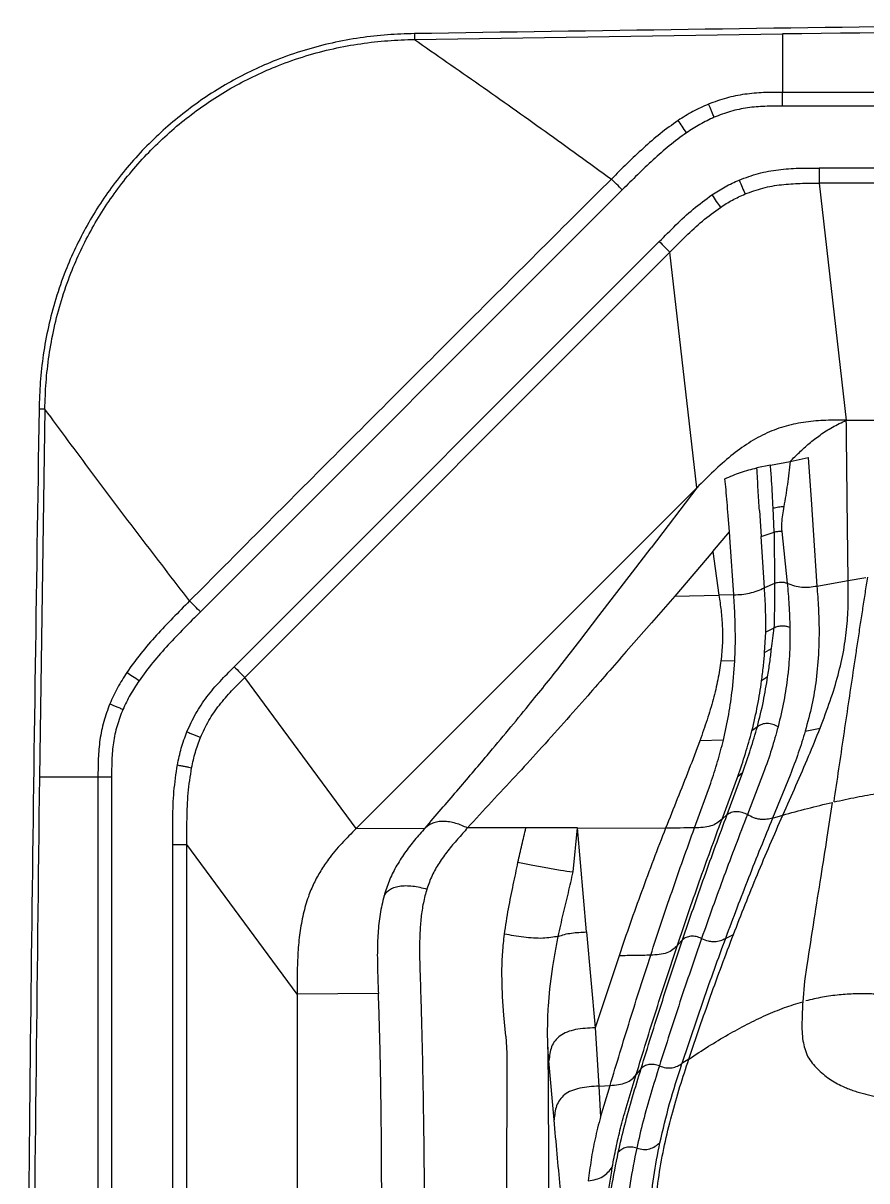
# Model space of a CAD drawing. Extents: x 1076 to 1148, y 508 to 635.
# Drawn here: x 1075.51 to 1088.82, y 574.02 to 592.28 of the extents above; entities that cross this region are included whole.
import ezdxf

# ---------------------------------------------------------------- set-up
doc = ezdxf.new("R2010")
doc.units = 0
doc.header["$MEASUREMENT"] = 0
doc.layers.add('1', color=4, linetype='Continuous')

# ---------------------------------------------------------------- blocks, each defined once
blk = doc.blocks.new('2026 TX')
at = {"layer": '1', "color": 3}
for p, q in [((5.922, 72.324), (5.922, 72.232)), ((5.922, 72.232), (11.729, 72.319)), ((60.595, 71.181), (11.729, 71.181)), ((52.554, 70.204), (12.307, 70.204)), ((52.554, 69.965), (12.307, 69.965)), ((12.307, 69.965), (12.737, 66.227)), ((9.202, 69.859), (2.547, 63.204)), ((3.078, 62.337), (9.787, 69.045)), ((3.245, 62.17), (9.953, 68.878)), ((10.38, 65.161), (9.953, 68.878)), ((0.092, 66.402), (0, 66.402)), ((12.737, 66.227), (15.141, 66.227)), ((11.541, 65.515), (11.853, 65.577)), ((11.853, 65.577), (12.138, 65.638)), ((12.138, 65.638), (12.188, 64.899)), ((11.541, 65.515), (11.328, 65.473)), ((10.38, 65.161), (5.005, 59.786)), ((10.38, 65.161), (9.656, 64.212)), ((11.6, 64.461), (11.583, 64.842)), ((12.188, 64.899), (12.216, 64.491)), ((12.767, 63.697), (12.752, 64.977)), ((10.873, 64.723), (10.873, 64.723)), ((10.893, 64.467), (10.873, 64.723)), ((11.366, 64.802), (11.385, 64.553)), ((10.63, 64.156), (10.893, 64.467)), ((10.905, 64.304), (10.893, 64.467)), ((11.385, 64.553), (11.396, 64.393)), ((11.718, 64.473), (11.804, 63.655)), ((12.216, 64.491), (12.273, 63.611)), ((10.961, 63.473), (10.905, 64.304)), ((11.396, 64.393), (11.6, 64.461)), ((11.446, 63.583), (11.396, 64.393)), ((11.6, 64.461), (11.603, 63.653)), ((9.364, 63.83), (9.656, 64.212)), ((10.63, 64.156), (10.031, 63.449)), ((10.63, 64.156), (10.728, 63.466)), ((8.834, 63.141), (9.364, 63.83)), ((12.767, 63.697), (13.046, 63.744)), ((11.603, 63.653), (11.446, 63.583)), ((12.273, 63.611), (12.767, 63.697)), ((10.031, 63.449), (9.663, 63.029)), ((10.031, 63.449), (10.728, 63.466)), ((10.961, 63.473), (10.728, 63.466)), ((8.532, 62.746), (8.834, 63.141)), ((9.663, 63.029), (9.262, 62.576)), ((11.449, 62.56), (11.468, 62.882)), ((11.595, 62.947), (11.468, 62.882)), ((11.847, 62.954), (11.845, 62.614)), ((12.308, 62.908), (12.3, 62.529)), ((8.218, 62.342), (8.532, 62.746)), ((10.978, 62.432), (10.988, 62.762)), ((11.449, 62.56), (11.557, 62.624)), ((12.3, 62.529), (12.264, 62.13)), ((12.3, 62.529), (12.3, 62.529)), ((10.978, 62.432), (10.759, 62.428)), ((10.939, 61.979), (10.978, 62.432)), ((5.005, 59.786), (3.245, 62.17)), ((11.496, 62.178), (11.401, 62.113)), ((11.334, 61.392), (11.248, 61.324)), ((12.089, 61.322), (12.324, 61.371)), ((10.798, 61.18), (10.426, 61.169)), ((10.857, 60.006), (11.106, 60.677)), ((11.026, 60.606), (11.106, 60.677)), ((11.432, 60.667), (11.176, 60.005)), ((1.144, 60.595), (1.144, 11.729)), ((10.341, 59.796), (10.598, 60.499)), ((10.776, 59.934), (11.026, 60.606)), ((11.85, 60.625), (11.575, 59.951)), ((10.776, 59.934), (10.857, 60.006)), ((11.575, 59.951), (11.735, 59.996)), ((5.005, 59.786), (6.09, 59.793)), ((7.682, 59.794), (6.761, 59.795)), ((8.494, 59.794), (7.682, 59.794)), ((8.427, 59.1), (8.494, 59.794)), ((8.494, 59.794), (9.886, 59.793)), ((8.639, 58.154), (8.494, 59.794)), ((2.11, 14.147), (2.11, 59.531)), ((2.333, 14.147), (2.333, 59.531)), ((4.071, 57.175), (2.333, 59.531)), ((8.639, 58.154), (8.774, 56.643)), ((10.83, 58.053), (10.956, 58.113)), ((10.073, 57.945), (10.153, 58.03)), ((9.151, 57.78), (8.774, 56.643)), ((7.311, 57.133), (7.302, 57.539)), ((8.061, 57.258), (8.107, 57.61)), ((12.114, 57.628), (12.08, 57.379)), ((12.08, 57.379), (12.05, 57.053)), ((5.354, 57.183), (4.071, 57.175)), ((4.071, 57.175), (4.071, 14.779)), ((8.037, 56.983), (8.061, 57.258)), ((7.332, 56.844), (7.311, 57.133)), ((7.364, 56.51), (7.332, 56.844)), ((8.027, 56.338), (8.025, 56.627)), ((8.774, 56.643), (8.835, 55.724)), ((7.364, 56.51), (7.38, 56.244)), ((8.046, 56.122), (8.027, 56.338)), ((8.128, 55.19), (8.046, 56.122)), ((10.254, 56.15), (10.144, 56.079)), ((9.263, 55.381), (9.423, 55.906)), ((9.5, 55.999), (9.423, 55.906)), ((8.835, 55.724), (9.009, 55.732)), ((8.835, 55.724), (8.857, 55.232)), ((8.857, 55.232), (9.009, 55.732)), ((8.857, 55.232), (8.857, 55.232))]:
    blk.add_line(p, q, dxfattribs=at)
at = {"layer": '1', "color": 4}
blk.add_line((0.092, 66.402), (0.005, 60.595), dxfattribs=at)
for points, knots in [([(66.402, 72.324), (63.522, 72.368), (57.762, 72.456), (49.122, 72.535), (40.482, 72.577), (31.842, 72.577), (23.202, 72.535), (14.562, 72.456), (8.802, 72.368), (5.922, 72.324)], [0, 0, 0, 0, 0.142865, 0.285722, 0.428575, 0.571425, 0.714278, 0.857135, 1, 1, 1, 1]), ([(5.922, 72.324), (5.781, 72.319), (5.494, 72.31), (5.061, 72.261), (4.62, 72.181), (4.178, 72.064), (3.762, 71.92), (3.377, 71.752), (3.022, 71.569), (2.678, 71.36), (2.347, 71.127), (2.031, 70.87), (1.733, 70.591), (1.454, 70.293), (1.197, 69.977), (0.964, 69.646), (0.755, 69.302), (0.572, 68.947), (0.404, 68.562), (0.259, 68.146), (0.143, 67.704), (0.063, 67.263), (0.014, 66.83), (0.005, 66.543), (0, 66.402)], [0, 0, 0, 0, 0.04557, 0.092516, 0.140674, 0.1899, 0.240063, 0.28249, 0.325395, 0.368693, 0.412291, 0.456094, 0.5, 0.543906, 0.587709, 0.631308, 0.674606, 0.717511, 0.759938, 0.810101, 0.859327, 0.907484, 0.95443, 1, 1, 1, 1]), ([(0.092, 66.402), (0.096, 66.541), (0.106, 66.823), (0.154, 67.25), (0.233, 67.684), (0.347, 68.119), (0.49, 68.528), (0.655, 68.908), (0.835, 69.257), (1.041, 69.595), (1.271, 69.921), (1.524, 70.233), (1.798, 70.526), (2.091, 70.8), (2.403, 71.053), (2.729, 71.283), (3.067, 71.489), (3.416, 71.669), (3.796, 71.834), (4.205, 71.977), (4.64, 72.091), (5.074, 72.17), (5.501, 72.218), (5.783, 72.228), (5.922, 72.232)], [0, 0, 0, 0, 0.04557, 0.092516, 0.140673, 0.189899, 0.240062, 0.282489, 0.325394, 0.368692, 0.412291, 0.456094, 0.5, 0.543906, 0.587709, 0.631307, 0.674605, 0.71751, 0.759937, 0.8101, 0.859326, 0.907484, 0.95443, 1, 1, 1, 1]), ([(0, 66.402), (-0.044, 63.522), (-0.131, 57.762), (-0.21, 49.122), (-0.251, 40.482), (-0.251, 31.842), (-0.21, 23.202), (-0.131, 14.562), (-0.044, 8.802), (0, 5.922)], [0, 0, 0, 0, 0.142865, 0.285722, 0.428575, 0.571425, 0.714278, 0.857135, 1, 1, 1, 1]), ([(0.005, 60.595), (-0.033, 57.338), (-0.11, 50.822), (-0.16, 41.049), (-0.16, 31.275), (-0.11, 21.502), (-0.033, 14.986), (0.005, 11.729)], [0, 0, 0, 0, 0.200006, 0.400003, 0.599997, 0.799994, 1, 1, 1, 1])]:
    blk.add_open_spline(points, degree=3, knots=knots, dxfattribs=at)
at = {"layer": '1', "color": 3}
for points, knots in [([(60.595, 72.319), (57.338, 72.358), (50.822, 72.435), (41.049, 72.485), (31.275, 72.485), (21.502, 72.435), (14.986, 72.358), (11.729, 72.319)], [0, 0, 0, 0, 0.200006, 0.400003, 0.599997, 0.799994, 1, 1, 1, 1]), ([(11.729, 72.319), (11.729, 72.26), (11.729, 72.142), (11.729, 71.924), (11.729, 71.68), (11.729, 71.492), (11.729, 71.397)], [0, 0, 0, 0, 0.249558, 0.499139, 0.749151, 1, 1, 1, 1]), ([(5.922, 72.232), (6.264, 71.995), (6.948, 71.521), (7.984, 70.787), (8.682, 70.283), (9.031, 70.03)], [0, 0, 0, 0, 0.3333805, 0.6666394, 1, 1, 1, 1]), ([(60.595, 71.397), (52.451, 71.4), (36.162, 71.406), (19.873, 71.4), (11.729, 71.397)], [0, 0, 0, 0, 0.5, 1, 1, 1, 1]), ([(11.729, 71.397), (11.63, 71.397), (11.431, 71.397), (11.135, 71.372), (10.842, 71.316), (10.656, 71.247), (10.563, 71.212)], [0, 0, 0, 0, 0.250082, 0.500113, 0.750052, 1, 1, 1, 1]), ([(11.729, 71.181), (11.729, 71.203), (11.729, 71.247), (11.729, 71.307), (11.729, 71.36), (11.729, 71.385), (11.729, 71.397)], [0, 0, 0, 0, 0.252054, 0.5, 0.747946, 1, 1, 1, 1]), ([(10.563, 71.212), (10.48, 71.175), (10.314, 71.101), (10.161, 71.003), (10.084, 70.954)], [0, 0, 0, 0, 0.499965, 1, 1, 1, 1]), ([(10.653, 71.004), (10.644, 71.024), (10.627, 71.064), (10.603, 71.12), (10.581, 71.171), (10.569, 71.199), (10.563, 71.212)], [0, 0, 0, 0, 0.2514385, 0.5, 0.7485615, 1, 1, 1, 1]), ([(11.729, 71.181), (11.637, 71.181), (11.454, 71.181), (11.18, 71.158), (10.909, 71.104), (10.738, 71.037), (10.653, 71.004)], [0, 0, 0, 0, 0.2500872, 0.5001319, 0.7500446, 1, 1, 1, 1]), ([(10.084, 70.954), (9.989, 70.886), (9.798, 70.75), (9.534, 70.519), (9.28, 70.278), (9.114, 70.113), (9.031, 70.03)], [0, 0, 0, 0, 0.24995, 0.499949, 0.749966, 1, 1, 1, 1]), ([(10.653, 71.004), (10.577, 70.969), (10.425, 70.898), (10.286, 70.806), (10.216, 70.76)], [0, 0, 0, 0, 0.49996, 1, 1, 1, 1]), ([(10.216, 70.76), (10.124, 70.693), (9.941, 70.56), (9.687, 70.334), (9.442, 70.099), (9.282, 69.939), (9.202, 69.859)], [0, 0, 0, 0, 0.24995, 0.499952, 0.749967, 1, 1, 1, 1]), ([(11.047, 70.015), (11.148, 70.053), (11.349, 70.127), (11.666, 70.183), (11.986, 70.205), (12.2, 70.204), (12.307, 70.204)], [0, 0, 0, 0, 0.2499185, 0.4998347, 0.7499132, 1, 1, 1, 1]), ([(9.031, 70.03), (8.29, 69.292), (6.808, 67.816), (4.59, 65.597), (3.113, 64.116), (2.375, 63.375)], [0, 0, 0, 0, 0.333333, 0.666667, 1, 1, 1, 1]), ([(10.616, 69.78), (10.685, 69.825), (10.823, 69.914), (10.973, 69.982), (11.047, 70.015)], [0, 0, 0, 0, 0.500026, 1, 1, 1, 1]), ([(11.14, 69.795), (11.233, 69.829), (11.419, 69.897), (11.713, 69.946), (12.01, 69.965), (12.208, 69.965), (12.307, 69.965)], [0, 0, 0, 0, 0.249911, 0.499816, 0.749917, 1, 1, 1, 1]), ([(9.787, 69.045), (9.874, 69.132), (10.048, 69.307), (10.318, 69.561), (10.517, 69.707), (10.616, 69.78)], [0, 0, 0, 0, 0.333404, 0.666755, 1, 1, 1, 1]), ([(10.75, 69.583), (10.812, 69.623), (10.937, 69.703), (11.072, 69.764), (11.14, 69.795)], [0, 0, 0, 0, 0.500028, 1, 1, 1, 1]), ([(9.953, 68.878), (10.037, 68.962), (10.204, 69.129), (10.463, 69.373), (10.654, 69.513), (10.75, 69.583)], [0, 0, 0, 0, 0.3334066, 0.6667607, 1, 1, 1, 1]), ([(2.375, 63.375), (2.114, 63.715), (1.592, 64.394), (0.83, 65.404), (0.338, 66.069), (0.092, 66.402)], [0, 0, 0, 0, 0.3333606, 0.6666195, 1, 1, 1, 1]), ([(12.737, 66.227), (12.63, 66.227), (12.417, 66.227), (12.099, 66.204), (11.786, 66.142), (11.482, 66.031), (11.189, 65.87), (10.91, 65.664), (10.641, 65.422), (10.468, 65.249), (10.38, 65.161)], [0, 0, 0, 0, 0.119188, 0.237432, 0.355159, 0.47432, 0.59748, 0.726468, 0.861334, 1, 1, 1, 1]), ([(11.853, 65.577), (11.9, 65.624), (11.996, 65.721), (12.152, 65.862), (12.325, 65.996), (12.518, 66.122), (12.663, 66.191), (12.737, 66.227)], [0, 0, 0, 0, 0.189458, 0.382393, 0.58024, 0.784991, 1, 1, 1, 1]), ([(12.752, 64.977), (12.749, 65.189), (12.744, 65.613), (12.739, 66.022), (12.737, 66.227)], [0, 0, 0, 0, 0.499986, 1, 1, 1, 1]), ([(11.853, 65.577), (11.839, 65.455), (11.81, 65.21), (11.771, 64.98), (11.752, 64.865)], [0, 0, 0, 0, 0.499996, 1, 1, 1, 1]), ([(10.822, 65.303), (10.904, 65.339), (11.067, 65.411), (11.241, 65.453), (11.328, 65.473)], [0, 0, 0, 0, 0.4999366, 1, 1, 1, 1]), ([(11.366, 64.802), (11.359, 64.91), (11.345, 65.128), (11.334, 65.358), (11.328, 65.473)], [0, 0, 0, 0, 0.495219, 1, 1, 1, 1]), ([(11.583, 64.842), (11.579, 64.913), (11.571, 65.055), (11.56, 65.272), (11.547, 65.434), (11.541, 65.515)], [0, 0, 0, 0, 0.33335, 0.66669, 1, 1, 1, 1]), ([(10.873, 64.723), (10.868, 64.793), (10.857, 64.933), (10.84, 65.134), (10.828, 65.247), (10.822, 65.303)], [0, 0, 0, 0, 0.333149, 0.666592, 1, 1, 1, 1]), ([(11.583, 64.842), (11.611, 64.848), (11.666, 64.861), (11.723, 64.864), (11.752, 64.865)], [0, 0, 0, 0, 0.499143, 1, 1, 1, 1]), ([(11.752, 64.865), (11.744, 64.821), (11.73, 64.733), (11.712, 64.604), (11.716, 64.516), (11.718, 64.473)], [0, 0, 0, 0, 0.333369, 0.666718, 1, 1, 1, 1]), ([(11.6, 64.461), (11.619, 64.466), (11.658, 64.476), (11.698, 64.474), (11.718, 64.473)], [0, 0, 0, 0, 0.500248, 1, 1, 1, 1]), ([(12.544, 60.205), (12.595, 60.552), (12.696, 61.235), (12.81, 62.007), (12.886, 62.51), (12.924, 62.765), (12.962, 63.016), (13, 63.263), (13.038, 63.507), (13.063, 63.668), (13.076, 63.748)], [0, 0, 0, 0, 0.290128, 0.571344, 0.645054, 0.716329, 0.788825, 0.859632, 0.929498, 1, 1, 1, 1]), ([(10.961, 63.473), (11.003, 63.474), (11.087, 63.477), (11.212, 63.496), (11.332, 63.533), (11.408, 63.566), (11.446, 63.583)], [0, 0, 0, 0, 0.2511548, 0.5001509, 0.7489871, 1, 1, 1, 1]), ([(11.468, 62.882), (11.467, 63.004), (11.466, 63.248), (11.453, 63.472), (11.446, 63.583)], [0, 0, 0, 0, 0.499979, 1, 1, 1, 1]), ([(11.603, 63.653), (11.604, 63.54), (11.606, 63.314), (11.599, 63.069), (11.595, 62.947)], [0, 0, 0, 0, 0.500015, 1, 1, 1, 1]), ([(11.603, 63.653), (11.619, 63.658), (11.651, 63.669), (11.703, 63.674), (11.755, 63.671), (11.788, 63.661), (11.804, 63.655)], [0, 0, 0, 0, 0.250363, 0.499618, 0.749057, 1, 1, 1, 1]), ([(11.804, 63.655), (11.842, 63.641), (11.916, 63.612), (12.035, 63.589), (12.155, 63.591), (12.234, 63.604), (12.273, 63.611)], [0, 0, 0, 0, 0.252327, 0.499871, 0.747802, 1, 1, 1, 1]), ([(11.804, 63.655), (11.815, 63.543), (11.836, 63.317), (11.843, 63.075), (11.847, 62.954)], [0, 0, 0, 0, 0.5000132, 1, 1, 1, 1]), ([(12.273, 63.611), (12.282, 63.496), (12.299, 63.265), (12.305, 63.027), (12.308, 62.908)], [0, 0, 0, 0, 0.5000071, 1, 1, 1, 1]), ([(12.696, 62.597), (12.716, 62.723), (12.755, 62.975), (12.77, 63.339), (12.768, 63.578), (12.767, 63.697)], [0, 0, 0, 0, 0.333717, 0.667004, 1, 1, 1, 1]), ([(2.375, 63.375), (2.287, 63.286), (2.11, 63.108), (1.851, 62.835), (1.603, 62.553), (1.457, 62.349), (1.385, 62.247)], [0, 0, 0, 0, 0.2500348, 0.5000514, 0.7500522, 1, 1, 1, 1]), ([(10.728, 63.466), (10.74, 63.386), (10.763, 63.225), (10.784, 62.974), (10.787, 62.711), (10.768, 62.523), (10.759, 62.428)], [0, 0, 0, 0, 0.251482, 0.501787, 0.751051, 1, 1, 1, 1]), ([(10.988, 62.762), (10.986, 62.886), (10.983, 63.134), (10.968, 63.36), (10.961, 63.473)], [0, 0, 0, 0, 0.499978, 1, 1, 1, 1]), ([(2.547, 63.204), (2.461, 63.118), (2.289, 62.946), (2.037, 62.682), (1.793, 62.41), (1.649, 62.214), (1.578, 62.115)], [0, 0, 0, 0, 0.250034, 0.500048, 0.750052, 1, 1, 1, 1]), ([(11.557, 62.624), (11.564, 62.679), (11.579, 62.789), (11.59, 62.894), (11.595, 62.947)], [0, 0, 0, 0, 0.500013, 1, 1, 1, 1]), ([(11.847, 62.954), (11.827, 62.961), (11.787, 62.977), (11.721, 62.982), (11.655, 62.973), (11.615, 62.956), (11.595, 62.947)], [0, 0, 0, 0, 0.250875, 0.499768, 0.748771, 1, 1, 1, 1]), ([(9.262, 62.576), (9.165, 62.463), (8.97, 62.238), (8.761, 62), (8.657, 61.881)], [0, 0, 0, 0, 0.499849, 1, 1, 1, 1]), ([(11.401, 62.113), (11.411, 62.19), (11.431, 62.343), (11.443, 62.488), (11.449, 62.56)], [0, 0, 0, 0, 0.500004, 1, 1, 1, 1]), ([(11.496, 62.178), (11.508, 62.255), (11.532, 62.407), (11.548, 62.552), (11.557, 62.624)], [0, 0, 0, 0, 0.500002, 1, 1, 1, 1]), ([(11.845, 62.614), (11.842, 62.544), (11.835, 62.406), (11.819, 62.26), (11.812, 62.187)], [0, 0, 0, 0, 0.499995, 1, 1, 1, 1]), ([(12.324, 61.371), (12.379, 61.515), (12.488, 61.803), (12.615, 62.21), (12.669, 62.468), (12.696, 62.597)], [0, 0, 0, 0, 0.332868, 0.666278, 1, 1, 1, 1]), ([(2.333, 61.31), (2.377, 61.408), (2.465, 61.602), (2.645, 61.867), (2.853, 62.11), (3.003, 62.261), (3.078, 62.337)], [0, 0, 0, 0, 0.249939, 0.499863, 0.749916, 1, 1, 1, 1]), ([(7.723, 61.726), (7.809, 61.832), (7.981, 62.043), (8.139, 62.242), (8.218, 62.342)], [0, 0, 0, 0, 0.499853, 1, 1, 1, 1]), ([(10.759, 62.428), (10.744, 62.331), (10.715, 62.136), (10.639, 61.824), (10.544, 61.502), (10.465, 61.28), (10.426, 61.169)], [0, 0, 0, 0, 0.247802, 0.49695, 0.747747, 1, 1, 1, 1]), ([(1.385, 62.247), (1.334, 62.168), (1.232, 62.009), (1.155, 61.837), (1.116, 61.751)], [0, 0, 0, 0, 0.500038, 1, 1, 1, 1]), ([(1.578, 62.115), (1.53, 62.043), (1.434, 61.898), (1.36, 61.741), (1.323, 61.662)], [0, 0, 0, 0, 0.500043, 1, 1, 1, 1]), ([(2.548, 61.223), (2.59, 61.313), (2.672, 61.492), (2.842, 61.736), (3.036, 61.961), (3.175, 62.1), (3.245, 62.17)], [0, 0, 0, 0, 0.2499381, 0.4998481, 0.7499205, 1, 1, 1, 1]), ([(11.248, 61.324), (11.28, 61.459), (11.345, 61.73), (11.382, 61.985), (11.401, 62.113)], [0, 0, 0, 0, 0.500004, 1, 1, 1, 1]), ([(11.334, 61.392), (11.368, 61.527), (11.435, 61.796), (11.476, 62.051), (11.496, 62.178)], [0, 0, 0, 0, 0.499993, 1, 1, 1, 1]), ([(11.812, 62.187), (11.794, 62.058), (11.759, 61.801), (11.693, 61.527), (11.66, 61.391)], [0, 0, 0, 0, 0.499992, 1, 1, 1, 1]), ([(12.264, 62.13), (12.243, 62), (12.202, 61.739), (12.126, 61.461), (12.089, 61.322)], [0, 0, 0, 0, 0.500004, 1, 1, 1, 1]), ([(10.798, 61.18), (10.829, 61.317), (10.89, 61.59), (10.923, 61.85), (10.939, 61.979)], [0, 0, 0, 0, 0.5, 1, 1, 1, 1]), ([(1.116, 61.751), (1.082, 61.659), (1.013, 61.475), (0.956, 61.185), (0.93, 60.89), (0.93, 60.694), (0.93, 60.595)], [0, 0, 0, 0, 0.249952, 0.499894, 0.749918, 1, 1, 1, 1]), ([(1.323, 61.662), (1.303, 61.671), (1.263, 61.688), (1.207, 61.712), (1.156, 61.734), (1.129, 61.746), (1.116, 61.751)], [0, 0, 0, 0, 0.251529, 0.5, 0.748471, 1, 1, 1, 1]), ([(7.07, 60.939), (7.183, 61.074), (7.409, 61.343), (7.619, 61.599), (7.723, 61.726)], [0, 0, 0, 0, 0.499866, 1, 1, 1, 1]), ([(8.657, 61.881), (8.532, 61.739), (8.283, 61.456), (8.017, 61.16), (7.883, 61.012)], [0, 0, 0, 0, 0.499892, 1, 1, 1, 1]), ([(1.323, 61.662), (1.29, 61.578), (1.223, 61.408), (1.168, 61.14), (1.145, 60.868), (1.145, 60.686), (1.144, 60.595)], [0, 0, 0, 0, 0.2499607, 0.4998769, 0.7499108, 1, 1, 1, 1]), ([(11.106, 60.677), (11.148, 60.798), (11.232, 61.042), (11.3, 61.275), (11.334, 61.392)], [0, 0, 0, 0, 0.5000072, 1, 1, 1, 1]), ([(11.66, 61.391), (11.634, 61.405), (11.58, 61.433), (11.489, 61.445), (11.401, 61.434), (11.357, 61.406), (11.334, 61.392)], [0, 0, 0, 0, 0.252047, 0.500032, 0.748003, 1, 1, 1, 1]), ([(11.66, 61.391), (11.628, 61.273), (11.563, 61.037), (11.476, 60.791), (11.432, 60.667)], [0, 0, 0, 0, 0.500003, 1, 1, 1, 1]), ([(11.735, 59.996), (11.805, 60.153), (11.944, 60.467), (12.146, 60.929), (12.265, 61.224), (12.324, 61.371)], [0, 0, 0, 0, 0.333465, 0.666416, 1, 1, 1, 1]), ([(2.183, 60.788), (2.201, 60.877), (2.238, 61.055), (2.302, 61.225), (2.333, 61.31)], [0, 0, 0, 0, 0.500032, 1, 1, 1, 1]), ([(2.333, 61.31), (2.353, 61.302), (2.393, 61.286), (2.45, 61.263), (2.503, 61.241), (2.533, 61.229), (2.548, 61.223)], [0, 0, 0, 0, 0.251095, 0.5, 0.748905, 1, 1, 1, 1]), ([(2.408, 60.745), (2.425, 60.827), (2.46, 60.989), (2.519, 61.145), (2.548, 61.223)], [0, 0, 0, 0, 0.500033, 1, 1, 1, 1]), ([(10.598, 60.499), (10.636, 60.613), (10.711, 60.842), (10.769, 61.067), (10.798, 61.18)], [0, 0, 0, 0, 0.500007, 1, 1, 1, 1]), ([(11.026, 60.606), (11.067, 60.728), (11.15, 60.971), (11.215, 61.206), (11.248, 61.324)], [0, 0, 0, 0, 0.500007, 1, 1, 1, 1]), ([(12.089, 61.322), (12.054, 61.208), (11.985, 60.981), (11.895, 60.744), (11.85, 60.625)], [0, 0, 0, 0, 0.500001, 1, 1, 1, 1]), ([(7.883, 61.012), (7.763, 60.879), (7.523, 60.613), (7.138, 60.209), (6.887, 59.933), (6.761, 59.795)], [0, 0, 0, 0, 0.3332522, 0.6666071, 1, 1, 1, 1]), ([(10.426, 61.169), (10.37, 61.018), (10.257, 60.717), (10.071, 60.257), (9.948, 59.947), (9.886, 59.793)], [0, 0, 0, 0, 0.334279, 0.668196, 1, 1, 1, 1]), ([(6.09, 59.793), (6.176, 59.892), (6.349, 60.091), (6.594, 60.377), (6.835, 60.661), (6.992, 60.846), (7.07, 60.939)], [0, 0, 0, 0, 0.249797, 0.4998, 0.749918, 1, 1, 1, 1]), ([(2.11, 59.531), (2.11, 59.671), (2.109, 59.951), (2.121, 60.372), (2.162, 60.649), (2.183, 60.788)], [0, 0, 0, 0, 0.333402, 0.666754, 1, 1, 1, 1]), ([(2.183, 60.788), (2.204, 60.784), (2.246, 60.776), (2.306, 60.765), (2.362, 60.754), (2.392, 60.748), (2.408, 60.745)], [0, 0, 0, 0, 0.251309, 0.5, 0.748691, 1, 1, 1, 1]), ([(2.333, 59.531), (2.333, 59.666), (2.333, 59.937), (2.345, 60.344), (2.387, 60.612), (2.408, 60.745)], [0, 0, 0, 0, 0.333405, 0.666759, 1, 1, 1, 1]), ([(0.93, 60.595), (0.842, 60.595), (0.667, 60.595), (0.433, 60.595), (0.213, 60.595), (0.075, 60.595), (0.005, 60.595)], [0, 0, 0, 0, 0.2477197, 0.4963275, 0.7468406, 1, 1, 1, 1]), ([(1.144, 60.595), (1.122, 60.595), (1.079, 60.595), (1.018, 60.595), (0.966, 60.595), (0.942, 60.595), (0.93, 60.595)], [0, 0, 0, 0, 0.252175, 0.5, 0.747825, 1, 1, 1, 1]), ([(12.544, 60.205), (12.661, 60.231), (12.887, 60.281), (13.242, 60.345), (13.596, 60.394), (13.95, 60.427), (14.305, 60.446), (14.541, 60.458), (14.658, 60.463)], [0, 0, 0, 0, 0.189416, 0.367414, 0.535001, 0.694327, 0.848361, 1, 1, 1, 1]), ([(11.735, 59.996), (11.864, 60.032), (12.114, 60.101), (12.385, 60.166), (12.516, 60.198)], [0, 0, 0, 0, 0.5149281, 1, 1, 1, 1]), ([(12.516, 60.198), (12.488, 60.013), (12.428, 59.616), (12.331, 59.009), (12.224, 58.343), (12.151, 57.869), (12.114, 57.628)], [0, 0, 0, 0, 0.210383, 0.452871, 0.720555, 1, 1, 1, 1]), ([(6.761, 59.795), (6.731, 59.808), (6.668, 59.836), (6.572, 59.87), (6.474, 59.892), (6.378, 59.901), (6.289, 59.894), (6.21, 59.871), (6.145, 59.836), (6.108, 59.807), (6.09, 59.793)], [0, 0, 0, 0, 0.114107, 0.234223, 0.360735, 0.491794, 0.624268, 0.754805, 0.880661, 1, 1, 1, 1]), ([(10.073, 57.945), (10.186, 58.278), (10.411, 58.944), (10.654, 59.604), (10.776, 59.934)], [0, 0, 0, 0, 0.500001, 1, 1, 1, 1]), ([(10.153, 58.03), (10.267, 58.361), (10.493, 59.023), (10.736, 59.679), (10.857, 60.006)], [0, 0, 0, 0, 0.500001, 1, 1, 1, 1]), ([(10.776, 59.934), (10.751, 59.912), (10.702, 59.869), (10.601, 59.821), (10.475, 59.799), (10.387, 59.797), (10.341, 59.796)], [0, 0, 0, 0, 0.252952, 0.495949, 0.741819, 1, 1, 1, 1]), ([(11.176, 60.005), (11.052, 59.682), (10.802, 59.035), (10.57, 58.38), (10.454, 58.052)], [0, 0, 0, 0, 0.5, 1, 1, 1, 1]), ([(11.575, 59.951), (11.447, 59.638), (11.191, 59.01), (10.95, 58.372), (10.83, 58.053)], [0, 0, 0, 0, 0.500001, 1, 1, 1, 1]), ([(10.857, 60.006), (10.877, 60.02), (10.917, 60.048), (11.002, 60.059), (11.093, 60.047), (11.148, 60.019), (11.176, 60.005)], [0, 0, 0, 0, 0.252075, 0.499995, 0.747918, 1, 1, 1, 1]), ([(10.956, 58.113), (11.08, 58.43), (11.328, 59.062), (11.6, 59.685), (11.735, 59.996)], [0, 0, 0, 0, 0.499999, 1, 1, 1, 1]), ([(11.575, 59.951), (11.546, 59.943), (11.489, 59.928), (11.403, 59.925), (11.332, 59.937), (11.26, 59.959), (11.21, 59.987), (11.176, 60.005)], [0, 0, 0, 0, 0.2665715, 0.5134863, 0.6319372, 0.7508263, 1, 1, 1, 1]), ([(5.005, 59.786), (4.928, 59.709), (4.774, 59.554), (4.584, 59.332), (4.44, 59.119), (4.333, 58.922), (4.238, 58.694), (4.163, 58.433), (4.11, 58.138), (4.082, 57.827), (4.071, 57.504), (4.071, 57.285), (4.071, 57.175)], [0, 0, 0, 0, 0.11345, 0.227011, 0.303352, 0.380931, 0.460533, 0.559722, 0.66366, 0.772383, 0.885052, 1, 1, 1, 1]), ([(6.09, 59.793), (6.035, 59.73), (5.925, 59.604), (5.764, 59.402), (5.675, 59.253), (5.63, 59.179)], [0, 0, 0, 0, 0.333381, 0.66672, 1, 1, 1, 1]), ([(6.761, 59.795), (6.709, 59.736), (6.604, 59.618), (6.447, 59.438), (6.356, 59.307), (6.311, 59.241)], [0, 0, 0, 0, 0.333371, 0.666722, 1, 1, 1, 1]), ([(7.557, 59.253), (7.578, 59.345), (7.62, 59.529), (7.661, 59.706), (7.682, 59.794)], [0, 0, 0, 0, 0.499946, 1, 1, 1, 1]), ([(9.886, 59.793), (9.758, 59.459), (9.501, 58.791), (9.268, 58.117), (9.151, 57.78)], [0, 0, 0, 0, 0.499999, 1, 1, 1, 1]), ([(9.651, 57.787), (9.761, 58.123), (9.983, 58.796), (10.222, 59.462), (10.341, 59.796)], [0, 0, 0, 0, 0.5000014, 1, 1, 1, 1]), ([(10.341, 59.796), (10.266, 59.795), (10.114, 59.793), (9.963, 59.793), (9.886, 59.793)], [0, 0, 0, 0, 0.49695, 1, 1, 1, 1]), ([(2.11, 59.531), (2.132, 59.531), (2.175, 59.531), (2.236, 59.531), (2.291, 59.531), (2.319, 59.531), (2.333, 59.531)], [0, 0, 0, 0, 0.251675, 0.5, 0.748325, 1, 1, 1, 1]), ([(5.63, 59.179), (5.592, 59.106), (5.517, 58.961), (5.468, 58.801), (5.443, 58.722)], [0, 0, 0, 0, 0.5, 1, 1, 1, 1]), ([(6.311, 59.241), (6.272, 59.177), (6.195, 59.048), (6.145, 58.904), (6.119, 58.831)], [0, 0, 0, 0, 0.500013, 1, 1, 1, 1]), ([(7.344, 58.118), (7.364, 58.254), (7.405, 58.526), (7.484, 58.904), (7.533, 59.137), (7.557, 59.253)], [0, 0, 0, 0, 0.333295, 0.666628, 1, 1, 1, 1]), ([(7.557, 59.253), (7.626, 59.24), (7.773, 59.212), (7.996, 59.168), (8.217, 59.131), (8.36, 59.11), (8.427, 59.1)], [0, 0, 0, 0, 0.2373735, 0.5041062, 0.7686694, 1, 1, 1, 1]), ([(8.192, 58.084), (8.218, 58.202), (8.27, 58.438), (8.353, 58.773), (8.403, 58.991), (8.427, 59.1)], [0, 0, 0, 0, 0.33332, 0.666658, 1, 1, 1, 1]), ([(5.443, 58.722), (5.454, 58.739), (5.476, 58.774), (5.525, 58.821), (5.594, 58.857), (5.682, 58.88), (5.784, 58.887), (5.895, 58.88), (6.008, 58.86), (6.083, 58.841), (6.119, 58.831)], [0, 0, 0, 0, 0.122098, 0.248977, 0.378312, 0.508063, 0.636276, 0.761391, 0.882625, 1, 1, 1, 1]), ([(6.119, 58.831), (6.099, 58.759), (6.059, 58.615), (6.026, 58.384), (6.005, 58.105), (6.002, 57.776), (6.01, 57.521), (6.015, 57.393)], [0, 0, 0, 0, 0.166648, 0.333308, 0.499984, 0.749981, 1, 1, 1, 1]), ([(5.443, 58.722), (5.421, 58.627), (5.375, 58.437), (5.345, 58.136), (5.335, 57.826), (5.341, 57.508), (5.35, 57.292), (5.354, 57.183)], [0, 0, 0, 0, 0.199964, 0.399941, 0.599943, 0.799971, 1, 1, 1, 1]), ([(7.302, 57.539), (7.306, 57.638), (7.312, 57.835), (7.333, 58.023), (7.344, 58.118)], [0, 0, 0, 0, 0.499993, 1, 1, 1, 1]), ([(8.192, 58.084), (8.154, 58.078), (8.075, 58.066), (7.948, 58.051), (7.802, 58.055), (7.648, 58.071), (7.494, 58.094), (7.393, 58.11), (7.344, 58.118)], [0, 0, 0, 0, 0.154574, 0.316306, 0.486967, 0.6636, 0.837017, 1, 1, 1, 1]), ([(8.107, 57.61), (8.12, 57.691), (8.146, 57.853), (8.177, 58.007), (8.192, 58.084)], [0, 0, 0, 0, 0.500014, 1, 1, 1, 1]), ([(8.192, 58.084), (8.225, 58.095), (8.292, 58.119), (8.403, 58.138), (8.519, 58.149), (8.599, 58.152), (8.639, 58.154)], [0, 0, 0, 0, 0.232311, 0.47758, 0.735092, 1, 1, 1, 1]), ([(10.454, 58.052), (10.426, 58.063), (10.371, 58.085), (10.284, 58.089), (10.206, 58.072), (10.171, 58.044), (10.153, 58.03)], [0, 0, 0, 0, 0.251904, 0.49999, 0.748081, 1, 1, 1, 1]), ([(10.254, 56.15), (10.366, 56.481), (10.59, 57.142), (10.834, 57.79), (10.956, 58.113)], [0, 0, 0, 0, 0.5, 1, 1, 1, 1]), ([(9.423, 55.906), (9.527, 56.247), (9.737, 56.929), (9.961, 57.606), (10.073, 57.945)], [0, 0, 0, 0, 0.5, 1, 1, 1, 1]), ([(9.5, 55.999), (9.605, 56.339), (9.816, 57.018), (10.041, 57.693), (10.153, 58.03)], [0, 0, 0, 0, 0.5, 1, 1, 1, 1]), ([(10.073, 57.945), (10.051, 57.921), (10.006, 57.874), (9.909, 57.821), (9.784, 57.794), (9.696, 57.79), (9.651, 57.787)], [0, 0, 0, 0, 0.253486, 0.496266, 0.741998, 1, 1, 1, 1]), ([(10.454, 58.052), (10.339, 57.719), (10.109, 57.052), (9.895, 56.378), (9.788, 56.041)], [0, 0, 0, 0, 0.5, 1, 1, 1, 1]), ([(10.83, 58.053), (10.711, 57.727), (10.474, 57.075), (10.254, 56.411), (10.144, 56.079)], [0, 0, 0, 0, 0.5, 1, 1, 1, 1]), ([(10.454, 58.052), (10.488, 58.037), (10.539, 58.016), (10.61, 58.004), (10.678, 58.002), (10.756, 58.018), (10.805, 58.041), (10.83, 58.053)], [0, 0, 0, 0, 0.246949, 0.365148, 0.48349, 0.731561, 1, 1, 1, 1]), ([(9.009, 55.732), (9.113, 56.075), (9.32, 56.762), (9.54, 57.446), (9.651, 57.787)], [0, 0, 0, 0, 0.5, 1, 1, 1, 1]), ([(9.651, 57.787), (9.568, 57.785), (9.402, 57.78), (9.235, 57.78), (9.151, 57.78)], [0, 0, 0, 0, 0.495957, 1, 1, 1, 1]), ([(6.015, 57.393), (6.019, 57.26), (6.028, 56.995), (6.038, 56.59), (6.045, 56.317), (6.048, 56.18)], [0, 0, 0, 0, 0.333321, 0.666655, 1, 1, 1, 1]), ([(5.386, 56.07), (5.384, 56.196), (5.378, 56.446), (5.368, 56.818), (5.359, 57.062), (5.354, 57.183)], [0, 0, 0, 0, 0.333345, 0.666679, 1, 1, 1, 1]), ([(13.621, 57.146), (13.54, 57.152), (13.375, 57.164), (13.128, 57.178), (12.874, 57.18), (12.616, 57.164), (12.353, 57.128), (12.185, 57.087), (12.098, 57.066)], [0, 0, 0, 0, 0.145361, 0.297017, 0.456264, 0.625033, 0.805567, 1, 1, 1, 1]), ([(8.025, 56.627), (8.026, 56.687), (8.027, 56.808), (8.034, 56.925), (8.037, 56.983)], [0, 0, 0, 0, 0.499992, 1, 1, 1, 1]), ([(10.254, 56.15), (10.357, 56.217), (10.557, 56.348), (10.863, 56.532), (11.163, 56.697), (11.459, 56.84), (11.75, 56.961), (11.952, 57.023), (12.05, 57.053)], [0, 0, 0, 0, 0.193087, 0.376724, 0.549818, 0.711572, 0.861597, 1, 1, 1, 1]), ([(12.05, 57.053), (12.045, 56.946), (12.035, 56.74), (12.037, 56.445), (12.096, 56.273), (12.124, 56.193)], [0, 0, 0, 0, 0.366167, 0.701834, 1, 1, 1, 1]), ([(8.774, 56.643), (8.721, 56.64), (8.618, 56.636), (8.468, 56.617), (8.332, 56.58), (8.218, 56.52), (8.134, 56.438), (8.082, 56.341), (8.056, 56.234), (8.05, 56.16), (8.046, 56.122)], [0, 0, 0, 0, 0.1356, 0.26504, 0.385692, 0.5, 0.614308, 0.73496, 0.8644, 1, 1, 1, 1]), ([(7.38, 56.244), (7.381, 56.043), (7.382, 55.639), (7.378, 55.029), (7.374, 54.418), (7.373, 54.011), (7.373, 53.808)], [0, 0, 0, 0, 0.249974, 0.499971, 0.749982, 1, 1, 1, 1]), ([(8.027, 56.338), (8.029, 56.128), (8.034, 55.709), (8.036, 55.076), (8.037, 54.443), (8.037, 54.02), (8.037, 53.809)], [0, 0, 0, 0, 0.249973, 0.499969, 0.749982, 1, 1, 1, 1]), ([(5.4, 55.13), (5.398, 55.287), (5.395, 55.602), (5.389, 55.914), (5.386, 56.07)], [0, 0, 0, 0, 0.500007, 1, 1, 1, 1]), ([(6.048, 56.18), (6.051, 56.015), (6.058, 55.684), (6.063, 55.352), (6.065, 55.185)], [0, 0, 0, 0, 0.499992, 1, 1, 1, 1]), ([(9.788, 56.041), (9.76, 56.049), (9.705, 56.066), (9.621, 56.064), (9.547, 56.043), (9.516, 56.014), (9.5, 55.999)], [0, 0, 0, 0, 0.251809, 0.499997, 0.748187, 1, 1, 1, 1]), ([(9.724, 53.818), (9.742, 53.984), (9.775, 54.311), (9.865, 54.79), (9.977, 55.255), (10.108, 55.707), (10.206, 56.005), (10.254, 56.15)], [0, 0, 0, 0, 0.213956, 0.422714, 0.623762, 0.815987, 1, 1, 1, 1]), ([(9.788, 56.041), (9.822, 56.029), (9.873, 56.012), (9.942, 56.008), (10.007, 56.013), (10.078, 56.037), (10.122, 56.064), (10.144, 56.078)], [0, 0, 0, 0, 0.245114, 0.362828, 0.481182, 0.730304, 1, 1, 1, 1]), ([(9.796, 54.83), (9.844, 55.035), (9.94, 55.444), (10.076, 55.867), (10.144, 56.078)], [0, 0, 0, 0, 0.499986, 1, 1, 1, 1]), ([(12.126, 56.189), (12.15, 56.155), (12.196, 56.088), (12.279, 55.995), (12.369, 55.912), (12.466, 55.839), (12.568, 55.775), (12.666, 55.725), (12.757, 55.686), (12.839, 55.655), (12.922, 55.628), (13.004, 55.605), (13.088, 55.584), (13.17, 55.566), (13.253, 55.549), (13.308, 55.539), (13.335, 55.533)], [0, 0, 0, 0, 0.126432, 0.242149, 0.348831, 0.445094, 0.533235, 0.614768, 0.669958, 0.724055, 0.773015, 0.822553, 0.866565, 0.913692, 0.957269, 1, 1, 1, 1]), ([(9.009, 55.732), (9.055, 55.736), (9.143, 55.742), (9.266, 55.773), (9.361, 55.831), (9.402, 55.881), (9.423, 55.906)], [0, 0, 0, 0, 0.258197, 0.503913, 0.746406, 1, 1, 1, 1]), ([(9.139, 54.679), (9.172, 54.822), (9.238, 55.108), (9.362, 55.55), (9.454, 55.849), (9.5, 55.999)], [0, 0, 0, 0, 0.3333278, 0.6666573, 1, 1, 1, 1]), ([(9.788, 56.041), (9.742, 55.894), (9.65, 55.601), (9.527, 55.168), (9.462, 54.886), (9.43, 54.745)], [0, 0, 0, 0, 0.333342, 0.666672, 1, 1, 1, 1]), ([(8.835, 55.724), (8.783, 55.72), (8.681, 55.712), (8.533, 55.693), (8.4, 55.654), (8.289, 55.591), (8.21, 55.508), (8.162, 55.409), (8.137, 55.302), (8.131, 55.228), (8.128, 55.19)], [0, 0, 0, 0, 0.135707, 0.264375, 0.383493, 0.496668, 0.61124, 0.733203, 0.86386, 1, 1, 1, 1]), ([(9.045, 54.445), (9.064, 54.546), (9.102, 54.748), (9.173, 55.057), (9.233, 55.273), (9.263, 55.381)], [0, 0, 0, 0, 0.333351, 0.666688, 1, 1, 1, 1]), ([(6.065, 55.185), (6.069, 54.919), (6.075, 54.387), (6.081, 53.588), (6.082, 53.055), (6.082, 52.789)], [0, 0, 0, 0, 0.333319, 0.666656, 1, 1, 1, 1]), ([(8.276, 53.651), (8.259, 53.812), (8.224, 54.134), (8.175, 54.649), (8.143, 55.01), (8.128, 55.19)], [0, 0, 0, 0, 0.333332, 0.666659, 1, 1, 1, 1]), ([(8.857, 55.232), (8.828, 55.118), (8.769, 54.892), (8.708, 54.558), (8.68, 54.338), (8.666, 54.229)], [0, 0, 0, 0, 0.333316, 0.666652, 1, 1, 1, 1]), ([(5.408, 52.788), (5.408, 53.048), (5.408, 53.569), (5.406, 54.35), (5.402, 54.87), (5.4, 55.13)], [0, 0, 0, 0, 0.333344, 0.66668, 1, 1, 1, 1]), ([(9.43, 54.745), (9.465, 54.735), (9.518, 54.722), (9.588, 54.723), (9.654, 54.736), (9.728, 54.772), (9.773, 54.81), (9.796, 54.83)], [0, 0, 0, 0, 0.2460156, 0.3638432, 0.4821793, 0.7310273, 1, 1, 1, 1]), ([(9.643, 53.752), (9.658, 53.932), (9.689, 54.291), (9.76, 54.65), (9.796, 54.83)], [0, 0, 0, 0, 0.499999, 1, 1, 1, 1]), ([(8.967, 53.558), (8.986, 53.743), (9.024, 54.115), (9.101, 54.491), (9.139, 54.679)], [0, 0, 0, 0, 0.5000026, 1, 1, 1, 1]), ([(9.43, 54.745), (9.402, 54.751), (9.346, 54.765), (9.263, 54.756), (9.188, 54.729), (9.155, 54.695), (9.139, 54.679)], [0, 0, 0, 0, 0.251762, 0.500001, 0.74824, 1, 1, 1, 1]), ([(9.43, 54.745), (9.393, 54.559), (9.318, 54.189), (9.283, 53.821), (9.266, 53.637)], [0, 0, 0, 0, 0.499999, 1, 1, 1, 1]), ([(8.666, 54.229), (8.707, 54.236), (8.788, 54.249), (8.899, 54.292), (8.981, 54.363), (9.024, 54.417), (9.045, 54.445)], [0, 0, 0, 0, 0.253709, 0.496996, 0.743995, 1, 1, 1, 1]), ([(8.939, 52.939), (8.936, 53.107), (8.929, 53.444), (8.966, 53.939), (9.019, 54.276), (9.045, 54.445)], [0, 0, 0, 0, 0.333339, 0.66666, 1, 1, 1, 1])]:
    blk.add_open_spline(points, degree=3, knots=knots, dxfattribs=at)
for points in [[(10.216, 70.76), (10.192, 70.795), (10.143, 70.866), (10.104, 70.925), (10.084, 70.954)], [(12.307, 70.204), (12.307, 70.162), (12.307, 70.077), (12.307, 70.002), (12.307, 69.965)], [(9.202, 69.859), (9.172, 69.889), (9.112, 69.949), (9.058, 70.003), (9.031, 70.03)], [(11.047, 70.015), (11.064, 69.976), (11.097, 69.898), (11.125, 69.829), (11.14, 69.795)], [(10.616, 69.78), (10.64, 69.745), (10.688, 69.674), (10.729, 69.613), (10.75, 69.583)], [(9.787, 69.045), (9.817, 69.014), (9.878, 68.954), (9.928, 68.903), (9.953, 68.878)], [(2.547, 63.204), (2.517, 63.233), (2.457, 63.293), (2.402, 63.348), (2.375, 63.375)], [(3.078, 62.337), (3.109, 62.306), (3.169, 62.246), (3.22, 62.195), (3.245, 62.17)], [(1.578, 62.115), (1.542, 62.14), (1.471, 62.188), (1.413, 62.227), (1.385, 62.247)], [(0.93, 60.595), (0.927, 52.451), (0.921, 36.162), (0.927, 19.873), (0.93, 11.729)]]:
    blk.add_open_spline(points, degree=3, dxfattribs=at)

msp = doc.modelspace()

# ---------------------------------------------------------------- block references
at = {"layer": '1'}
msp.add_blockref('2026 TX', (1075.762, 519.794), dxfattribs=at)

doc.saveas('drawing.dxf')
